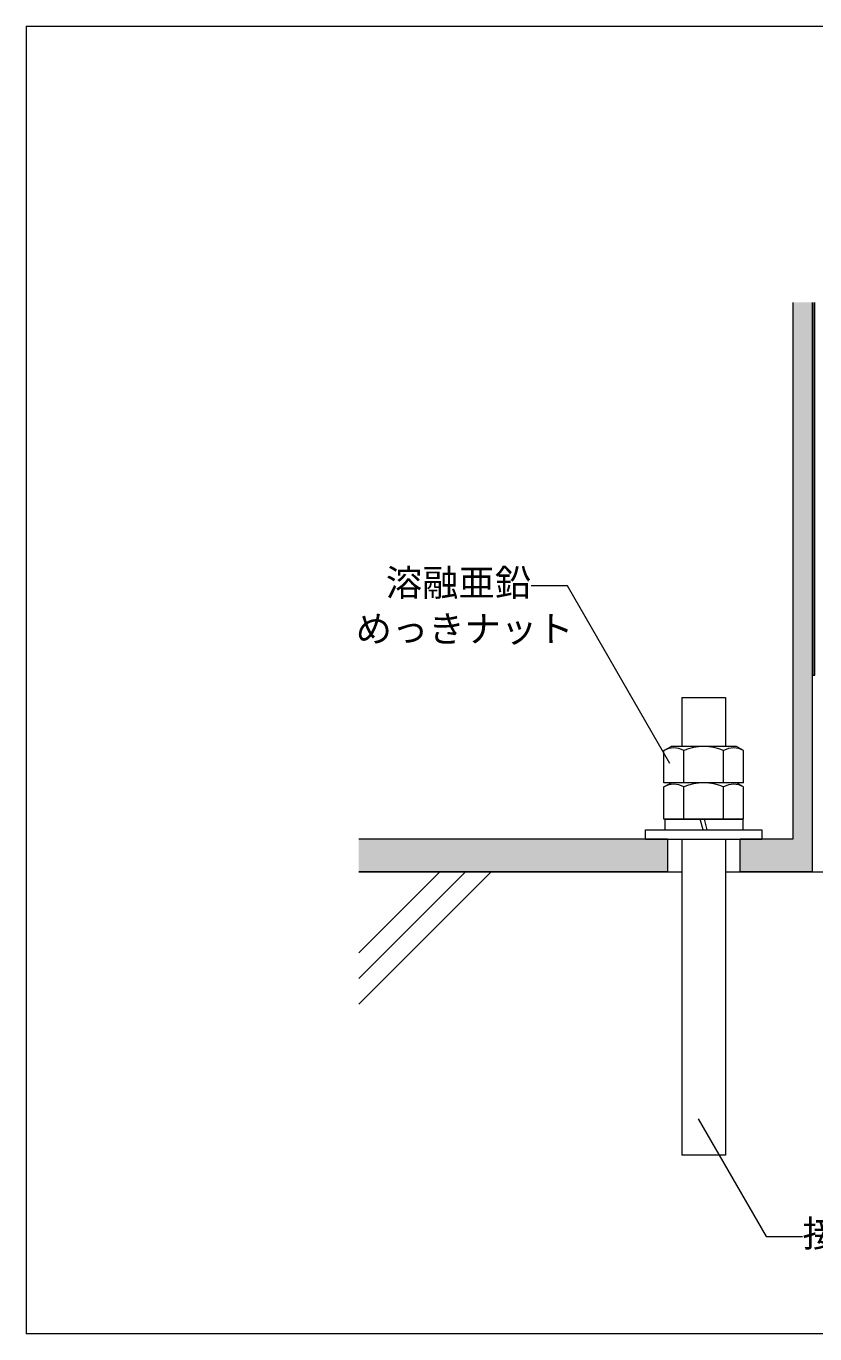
# Model space of a CAD drawing. Units: millimetres, scale not verified. Extents: x -270 to 270, y -189 to 184.
# Drawn here: x -270 to -52.8, y -176 to 184 of the extents above; entities that cross this region are included whole.
import ezdxf
from ezdxf.enums import TextEntityAlignment as Align

# ---------------------------------------------------------------- set-up
doc = ezdxf.new("R2010")
doc.units = ezdxf.units.MM
doc.header["$LTSCALE"] = 2
for name, color, linetype, lineweight in [('1-7_設備', 7, 'Continuous', 9), ('1-8_下地など', 1, 'Continuous', 9), ('1-A_元図・躯体', 7, 'Continuous', 9), ('E-1', 7, 'Continuous', 9), ('F-F', 7, 'Continuous', 9)]:
    doc.layers.add(name, color=color, linetype=linetype, lineweight=lineweight)
doc.layers.add('1-B_その他', color=9, linetype='Continuous')
doc.styles.add('ＭＳ ゴシック', font='')
doc.styles.get('ＭＳ ゴシック').set_extended_font_data('MS Gothic')

msp = doc.modelspace()

# ---------------------------------------------------------------- linework, layer by layer
at = {"layer": '1-7_設備'}
for p, q in [((-58.868, 107.963), (-58.868, -39.787)), ((-53.368, -48.787), (-53.368, 107.963)), ((-89.368, -0.787), (-89.368, -14.287)), ((-89.368, -0.787), (-77.368, -0.787)), ((-77.368, -0.787), (-77.368, -14.287)), ((-94.338, -15.424), (-92.368, -14.287)), ((-74.368, -14.287), (-92.368, -14.287)), ((-72.399, -15.424), (-74.368, -14.287)), ((-94.338, -24.287), (-94.338, -15.424)), ((-88.853, -24.287), (-88.853, -15.424)), ((-77.883, -24.287), (-77.883, -15.424)), ((-72.399, -24.287), (-72.399, -15.424)), ((-94.338, -25.424), (-92.368, -24.287)), ((-72.399, -24.287), (-94.338, -24.287)), ((-74.368, -24.287), (-92.368, -24.287)), ((-72.399, -25.424), (-74.368, -24.287)), ((-94.338, -34.287), (-94.338, -25.424)), ((-88.853, -34.287), (-88.853, -25.424)), ((-77.883, -34.287), (-77.883, -25.424)), ((-72.399, -34.287), (-72.399, -25.424)), ((-72.399, -34.287), (-94.338, -34.287)), ((-94.118, -34.287), (-72.618, -34.287)), ((-83.536, -37.287), (-84.34, -34.287)), ((-82.397, -37.287), (-83.201, -34.287)), ((-72.618, -34.287), (-72.618, -37.287)), ((-67.368, -37.287), (-67.368, -39.787)), ((-93.368, -39.787), (-178.368, -39.787)), ((-99.368, -39.787), (-67.368, -39.787)), ((-93.368, -39.787), (-93.368, -48.787)), ((-89.368, -39.787), (-89.368, -126.787)), ((-77.368, -39.787), (-77.368, -126.787)), ((-73.368, -48.787), (-73.368, -39.787)), ((-58.868, -39.787), (-73.368, -39.787)), ((-93.368, -48.787), (-178.368, -48.787)), ((-53.368, -48.787), (-73.368, -48.787)), ((-77.368, -126.787), (-89.368, -126.787))]:
    msp.add_line(p, q, dxfattribs=at)
for points in [[(-94.118, -34.287), (-94.118, -37.287), (-72.618, -37.287)], [(-99.368, -39.787), (-99.368, -37.287), (-67.368, -37.287)]]:
    msp.add_lwpolyline(points, dxfattribs=at)
for centre, radius, start, end in [((-83.368, -28.082), 13.796, 66.57346, 113.42654), ((-91.596, -20.174), 5.485, 60.00001, 119.99999), ((-75.141, -20.174), 5.485, 60.00001, 119.99999), ((-91.596, -30.174), 5.485, 60.00001, 119.99999), ((-83.368, -38.082), 13.796, 66.57346, 113.42654), ((-75.141, -30.174), 5.485, 60.00001, 119.99999)]:
    msp.add_arc(centre, radius, start, end, dxfattribs=at)
at = {"layer": '1-8_下地など'}
msp.add_line((-53.268, 5.345), (-53.268, 107.963), dxfattribs=at)
msp.add_lwpolyline([(-53.268, 5.345), (-52.768, 5.345), (-52.768, 107.963)], dxfattribs=at)
at = {"layer": '1-A_元図・躯体'}
for p, q in [((-178.368, -48.787), (-89.368, -48.787)), ((-156.083, -48.787), (-178.368, -71.072)), ((-149.012, -48.787), (-178.368, -78.143)), ((-141.941, -48.787), (-178.368, -85.214)), ((-77.368, -48.787), (206.632, -48.787))]:
    msp.add_line(p, q, dxfattribs=at)
at = {"layer": '1-B_その他'}
for points in [[(-58.868, -39.787), (-58.868, 107.963), (-53.368, -48.787), (-53.368, 107.963)], [(-178.368, -39.787), (-178.368, -48.787), (-93.368, -39.787), (-93.368, -48.787)], [(-73.368, -39.787), (-73.368, -48.787), (-58.868, -39.787), (-53.368, -48.787)]]:
    msp.add_solid(points, dxfattribs=at)
at = {"layer": 'E-1'}
for points in [[(-92.676, -18.999), (-120.919, 29.92), (-130.919, 29.92)], [(-84.885, -116.806), (-66.166, -149.227), (-56.166, -149.227)]]:
    msp.add_lwpolyline(points, dxfattribs=at)
at = {"layer": 'F-F'}
msp.add_line((-270, 184), (-270, -176), dxfattribs=at)
msp.add_lwpolyline([(-270, 184), (270, 184), (270, -176), (-270, -176)], dxfattribs=at)

# ---------------------------------------------------------------- texts
at = {"layer": 'E-1', "style": 'ＭＳ ゴシック'}
for s, p in [('溶融亜鉛', (-170.919, 24.92)), ('めっきナット', (-179.235, 12.244)), ('接着アンカー', (-56.166, -154.227))]:
    msp.add_text(s, height=7.331, dxfattribs=at).set_placement(p, align=Align.BOTTOM_LEFT)

doc.saveas('drawing.dxf')
